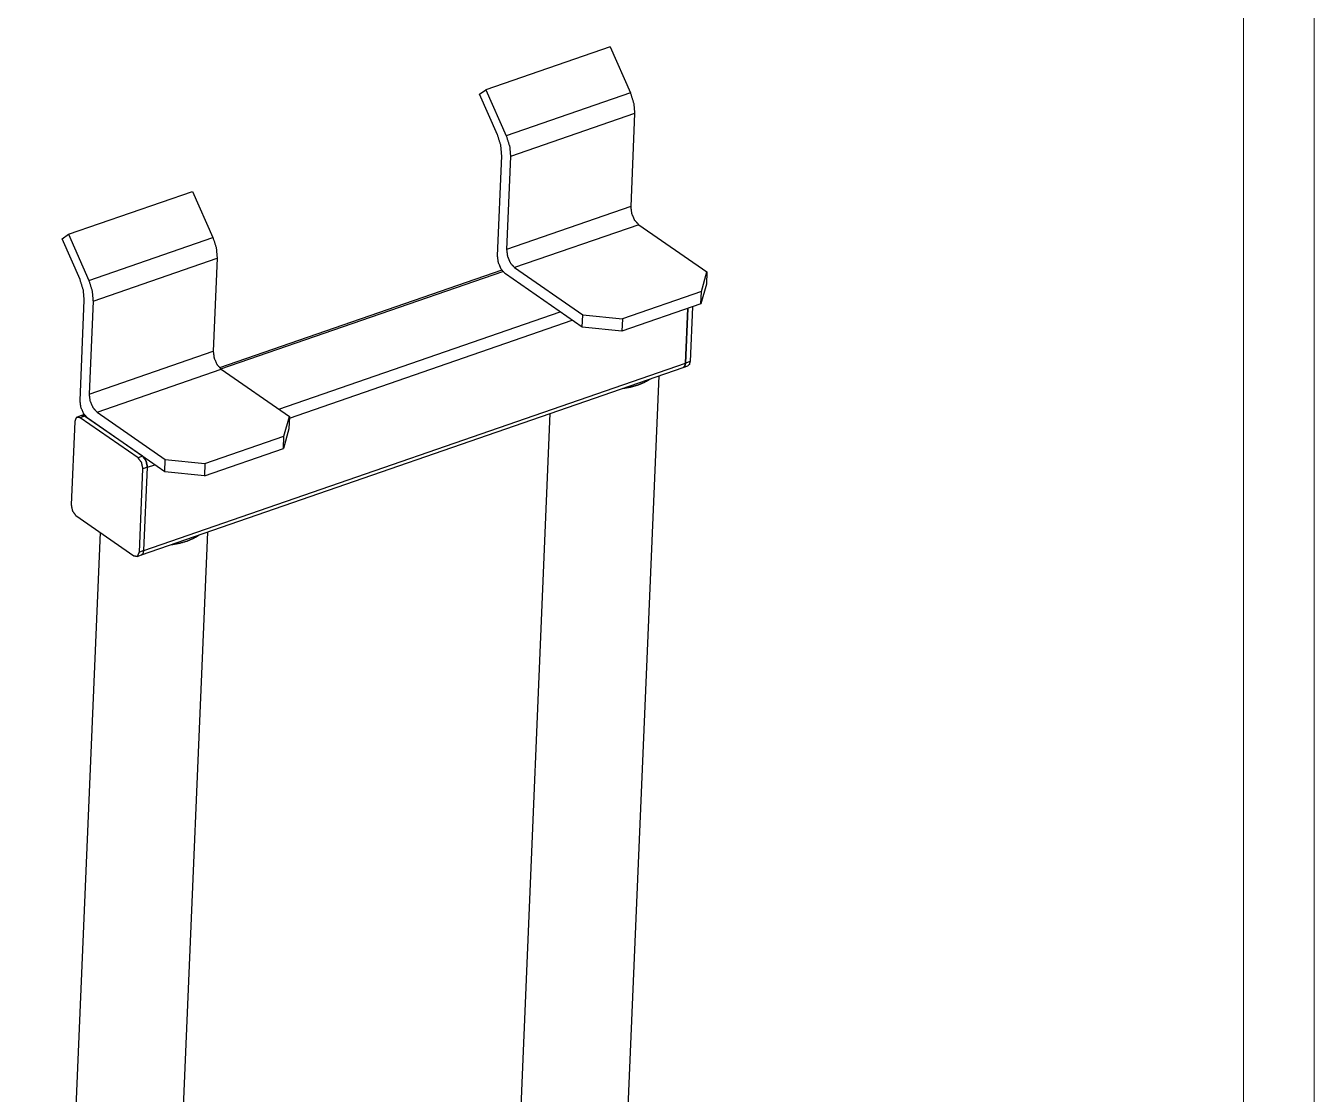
# Model space of a CAD drawing. Header units: millimetres. Extents: x 2210 to 79821, y -19430 to 2344.
# Drawn here: x 3723 to 3814.1, y 1640.9 to 1716.4 of the extents above; entities that cross this region are included whole.
import ezdxf

# ---------------------------------------------------------------- set-up
doc = ezdxf.new("R2010")
doc.units = ezdxf.units.MM
doc.layers.add('101', color=7, linetype='Continuous', true_color=0xffffff)

msp = doc.modelspace()

# ---------------------------------------------------------------- linework, layer by layer
at = {"layer": '101', "color": 133, "linetype": 'Continuous', "lineweight": 18}
for p, q in [((3814.079, 1492.822), (3814.079, 1789.822)), ((3809.079, 1497.822), (3809.079, 1784.822))]:
    msp.add_line(p, q, dxfattribs=at)
at = {"layer": '101', "color": 92, "linetype": 'Continuous', "lineweight": 25}
for p, q in [((3764.324, 1714.923), (3755.554, 1711.886)), ((3764.324, 1714.923), (3765.759, 1711.669)), ((3755.102, 1711.57), (3755.554, 1711.886)), ((3756.371, 1708.692), (3755.102, 1711.57)), ((3755.554, 1711.886), (3756.989, 1708.632)), ((3765.759, 1711.669), (3756.989, 1708.632)), ((3766.06, 1710.2), (3757.29, 1707.163)), ((3766.06, 1710.2), (3765.783, 1703.635)), ((3756.374, 1700.15), (3756.673, 1707.223)), ((3757.29, 1707.163), (3757.013, 1700.598)), ((3726.055, 1701.671), (3734.825, 1704.708)), ((3734.825, 1704.708), (3736.26, 1701.454)), ((3765.783, 1703.635), (3757.013, 1700.598)), ((3725.603, 1701.355), (3726.055, 1701.671)), ((3726.055, 1701.671), (3727.489, 1698.417)), ((3766.349, 1702.351), (3757.579, 1699.314)), ((3766.349, 1702.351), (3771.169, 1699.008)), ((3726.872, 1698.476), (3725.603, 1701.355)), ((3727.489, 1698.417), (3736.26, 1701.454)), ((3727.791, 1696.948), (3736.561, 1699.985)), ((3736.561, 1699.985), (3736.283, 1693.419)), ((3756.671, 1699.148), (3736.726, 1692.241)), ((3736.827, 1692.152), (3756.745, 1699.05)), ((3762.362, 1695.106), (3756.94, 1698.867)), ((3757.579, 1699.314), (3762.399, 1695.971)), ((3770.779, 1697.62), (3771.169, 1699.008)), ((3771.169, 1699.008), (3771.132, 1698.143)), ((3771.132, 1698.143), (3770.743, 1696.755)), ((3726.874, 1689.935), (3727.173, 1697.007)), ((3770.779, 1697.62), (3765.198, 1695.687)), ((3770.743, 1696.755), (3770.779, 1697.62)), ((3727.791, 1696.948), (3727.513, 1690.382)), ((3740.923, 1689.311), (3760.795, 1696.192)), ((3770.743, 1696.755), (3765.162, 1694.822)), ((3769.656, 1692.574), (3769.82, 1696.435)), ((3741.665, 1688.68), (3761.649, 1695.6)), ((3762.362, 1695.106), (3762.399, 1695.971)), ((3762.399, 1695.971), (3765.198, 1695.687)), ((3765.198, 1695.687), (3765.162, 1694.822)), ((3765.162, 1694.822), (3762.362, 1695.106)), ((3727.513, 1690.382), (3736.283, 1693.419)), ((3731.387, 1679.321), (3769.656, 1692.574)), ((3728.079, 1689.099), (3736.849, 1692.136)), ((3731.222, 1679.005), (3769.491, 1692.257)), ((3736.849, 1692.136), (3741.669, 1688.793)), ((3762.524, 1566.874), (3767.799, 1691.67)), ((3727.173, 1688.933), (3726.981, 1688.866)), ((3727.199, 1688.818), (3727.246, 1688.835)), ((3731.296, 1685.977), (3727.199, 1688.818)), ((3728.079, 1689.099), (3732.899, 1685.756)), ((3741.28, 1687.405), (3741.669, 1688.793)), ((3741.669, 1688.793), (3741.633, 1687.927)), ((3760.079, 1688.997), (3754.931, 1567.195)), ((3732.862, 1684.89), (3727.44, 1688.651)), ((3741.633, 1687.927), (3741.243, 1686.539)), ((3735.699, 1685.472), (3741.28, 1687.405)), ((3741.243, 1686.539), (3741.28, 1687.405)), ((3735.662, 1684.607), (3741.243, 1686.539)), ((3731.387, 1679.321), (3731.635, 1685.207)), ((3731.635, 1685.207), (3732.15, 1685.385)), ((3732.862, 1684.89), (3732.899, 1685.756)), ((3732.899, 1685.756), (3735.699, 1685.472)), ((3735.699, 1685.472), (3735.662, 1684.607)), ((3735.662, 1684.607), (3732.862, 1684.89)), ((3728.299, 1680.596), (3723.04, 1556.151)), ((3730.633, 1555.83), (3735.907, 1680.627))]:
    msp.add_line(p, q, dxfattribs=at)
at = {"layer": '101', "color": 72, "linetype": 'Continuous', "lineweight": 25}
for p, q in [((3769.82, 1696.435), (3769.656, 1692.574)), ((3770.139, 1696.545), (3769.975, 1692.684)), ((3769.975, 1692.684), (3769.656, 1692.574)), ((3769.491, 1692.257), (3769.81, 1692.368)), ((3726.981, 1688.866), (3726.662, 1688.756)), ((3727.199, 1688.818), (3726.88, 1688.708)), ((3731.296, 1685.977), (3727.199, 1688.818)), ((3726.497, 1688.439), (3726.248, 1682.554)), ((3730.977, 1685.866), (3726.88, 1688.708)), ((3731.296, 1685.977), (3730.977, 1685.866)), ((3731.635, 1685.207), (3731.317, 1685.096)), ((3731.387, 1679.321), (3731.635, 1685.207)), ((3731.068, 1679.211), (3731.317, 1685.096)), ((3726.587, 1681.784), (3730.684, 1678.942)), ((3730.903, 1678.894), (3731.222, 1679.005)), ((3731.387, 1679.321), (3731.068, 1679.211))]:
    msp.add_line(p, q, dxfattribs=at)
at = {"layer": '101', "color": 92, "linetype": 'Continuous', "lineweight": 25}
for points, knots in [([(3765.759, 1711.669), (3765.997, 1710.927), (3766.06, 1710.2)], [0, 0, 0.516892, 1, 1]), ([(3756.673, 1707.223), (3756.609, 1707.949), (3756.371, 1708.692)], [0, 0, 0.483104, 1, 1]), ([(3756.989, 1708.632), (3757.227, 1707.89), (3757.29, 1707.163)], [0, 0, 0.516878, 1, 1]), ([(3765.783, 1703.635), (3765.845, 1703.146), (3766.052, 1702.676), (3766.349, 1702.351)], [0, 0, 0.340776, 0.695857, 1, 1]), ([(3736.26, 1701.454), (3736.497, 1700.711), (3736.561, 1699.985)], [0, 0, 0.516891, 1, 1]), ([(3756.94, 1698.867), (3756.643, 1699.192), (3756.436, 1699.661), (3756.374, 1700.15)], [0, 0, 0.304146, 0.65922, 1, 1]), ([(3757.013, 1700.598), (3757.075, 1700.109), (3757.282, 1699.639), (3757.579, 1699.314)], [0, 0, 0.340766, 0.695864, 1, 1]), ([(3727.173, 1697.007), (3727.109, 1697.733), (3726.872, 1698.476)], [0, 0, 0.483114, 1, 1]), ([(3727.489, 1698.417), (3727.727, 1697.674), (3727.791, 1696.948)], [0, 0, 0.516891, 1, 1]), ([(3736.283, 1693.419), (3736.346, 1692.931), (3736.553, 1692.461), (3736.849, 1692.136)], [0, 0, 0.340778, 0.695856, 1, 1]), ([(3769.491, 1692.257), (3769.608, 1692.366), (3769.656, 1692.574)], [0, 0, 0.427539, 1, 1]), ([(3765.225, 1690.78), (3765.799, 1690.883), (3766.325, 1691.033)], [0, 0, 0.515788, 1, 1]), ([(3766.325, 1691.033), (3766.79, 1691.226), (3767.18, 1691.457)], [0, 0, 0.525985, 1, 1]), ([(3727.44, 1688.651), (3727.144, 1688.976), (3726.937, 1689.446), (3726.874, 1689.935)], [0, 0, 0.304137, 0.659232, 1, 1]), ([(3727.513, 1690.382), (3727.576, 1689.894), (3727.783, 1689.424), (3728.079, 1689.099)], [0, 0, 0.340778, 0.695856, 1, 1]), ([(3726.981, 1688.866), (3727.085, 1688.871), (3727.199, 1688.818)], [0, 0, 0.45547, 1, 1]), ([(3731.296, 1685.977), (3731.545, 1685.647), (3731.635, 1685.207)], [0, 0, 0.478683, 1, 1]), ([(3733.333, 1679.736), (3733.907, 1679.84), (3734.433, 1679.99)], [0, 0, 0.515793, 1, 1]), ([(3734.433, 1679.99), (3734.898, 1680.183), (3735.289, 1680.413)], [0, 0, 0.525956, 1, 1]), ([(3731.222, 1679.005), (3731.338, 1679.114), (3731.387, 1679.321)], [0, 0, 0.42751, 1, 1])]:
    msp.add_open_spline(points, degree=1, knots=knots, dxfattribs=at)
at = {"layer": '101', "color": 72, "linetype": 'Continuous', "lineweight": 25}
for points, knots in [([(3769.656, 1692.574), (3769.608, 1692.366), (3769.491, 1692.257)], [0, 0, 0.572461, 1, 1]), ([(3769.975, 1692.684), (3769.927, 1692.476), (3769.81, 1692.368)], [0, 0, 0.572563, 1, 1]), ([(3727.199, 1688.818), (3727.085, 1688.871), (3726.981, 1688.866)], [0, 0, 0.54453, 1, 1]), ([(3726.88, 1688.708), (3726.618, 1688.733), (3726.497, 1688.439)], [0, 0, 0.453008, 1, 1]), ([(3731.317, 1685.096), (3731.226, 1685.537), (3730.977, 1685.866)], [0, 0, 0.521315, 1, 1]), ([(3731.635, 1685.207), (3731.545, 1685.647), (3731.296, 1685.977)], [0, 0, 0.521317, 1, 1]), ([(3726.248, 1682.554), (3726.338, 1682.113), (3726.587, 1681.784)], [0, 0, 0.521317, 1, 1]), ([(3730.684, 1678.942), (3730.946, 1678.917), (3731.068, 1679.211)], [0, 0, 0.453008, 1, 1]), ([(3731.222, 1679.005), (3731.338, 1679.114), (3731.387, 1679.321)], [0, 0, 0.42751, 1, 1])]:
    msp.add_open_spline(points, degree=1, knots=knots, dxfattribs=at)

doc.saveas('drawing.dxf')
